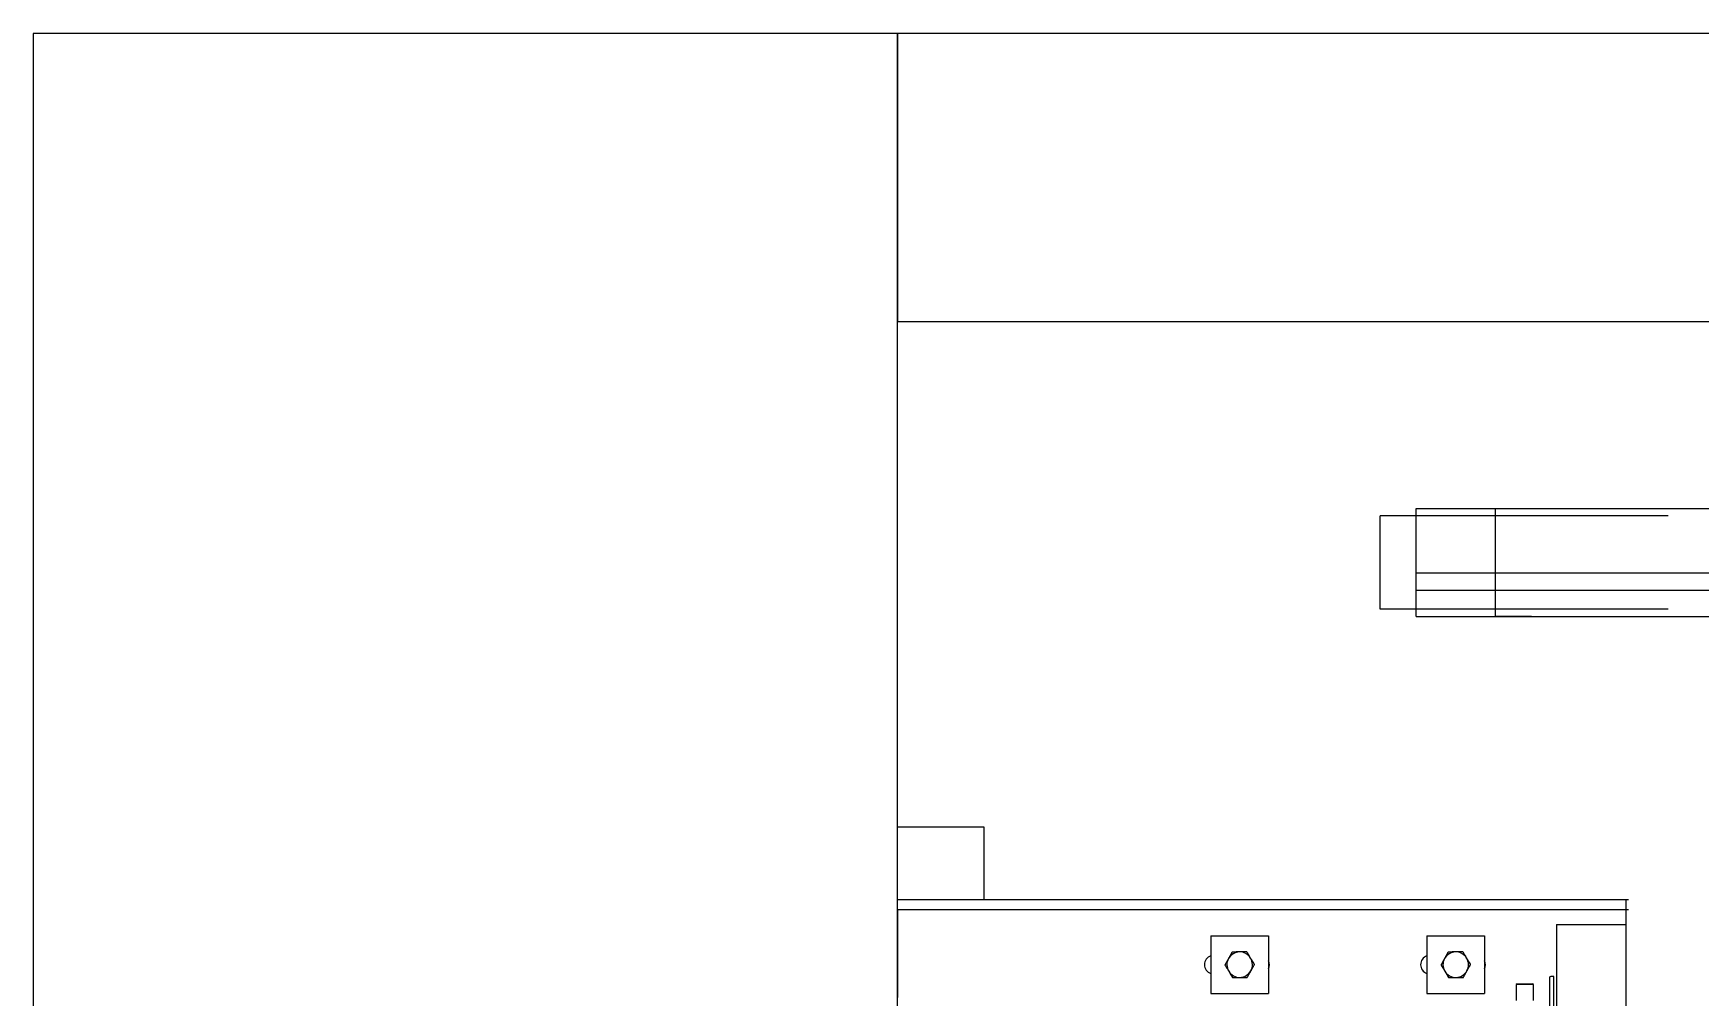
# Model space of a CAD drawing. Header units: inches. Extents: x 115261 to 122061, y 106823 to 110024.
# Drawn here: x 115261 to 116418, y 109354 to 110024 of the extents above; entities that cross this region are included whole.
import ezdxf

# ---------------------------------------------------------------- set-up
doc = ezdxf.new("R2010")
doc.units = ezdxf.units.IN
doc.header["$MEASUREMENT"] = 0
doc.layers.add('freecads.com', color=7, linetype='Continuous')

msp = doc.modelspace()

# ---------------------------------------------------------------- linework, layer by layer
at = {"layer": 'freecads.com'}
for p, q in [((115860.6, 110024), (115260.6, 110024)), ((115260.6, 110024), (115260.6, 108024)), ((115860.6, 108024), (115860.6, 110024)), ((121460.6, 110024), (115860.6, 110024)), ((115860.6, 110024), (115860.6, 109824)), ((115860.6, 109824), (121460.6, 109824)), ((116395.6, 109689), (116195.6, 109689)), ((116195.6, 109624), (116195.6, 109689)), ((116220.6, 109619), (116220.6, 109694)), ((116220.6, 109694), (118420.6, 109694)), ((116275.6, 109619), (116275.6, 109694)), ((116275.6, 109694), (116300.6, 109694)), ((116757.1, 109649), (116220.6, 109649)), ((116757.1, 109637), (116220.6, 109637)), ((116395.6, 109624), (116195.6, 109624)), ((116220.6, 109619), (118420.6, 109619)), ((116300.6, 109619), (116275.6, 109619)), ((115860.6, 109301.4), (115860.6, 109472.9)), ((115860.6, 109472.9), (115920.6, 109472.9)), ((115920.6, 109472.9), (115920.6, 109422.2)), ((116368.1, 109422.2), (115860.6, 109422.2)), ((116366.1, 109422.2), (116366.1, 109417.5)), ((115860.6, 109415.2), (115860.6, 109407.2)), ((116368.1, 109415.2), (115860.6, 109415.2)), ((115860.6, 109407.2), (115860.6, 109354.5)), ((116366.1, 109417.5), (116366.1, 109415.2)), ((116366.1, 109415.2), (116366.1, 109407.2)), ((116366.1, 109407.2), (116366.1, 109354.5)), ((116078.1, 109397.2), (116078.1, 109357.2)), ((116078.1, 109397.2), (116118.1, 109397.2)), ((116118.1, 109397.2), (116118.1, 109357.2)), ((116228.1, 109397.2), (116228.1, 109357.2)), ((116228.1, 109397.2), (116268.1, 109397.2)), ((116268.1, 109397.2), (116268.1, 109357.2)), ((116318.1, 109405.2), (116366.1, 109405.2)), ((116318.1, 109405), (116318.1, 108143)), ((116366.1, 109405), (116366.1, 108141)), ((116290.7, 109364), (116290.1, 109363.4)), ((116296.1, 109363.4), (116290.1, 109363.4)), ((116290.1, 109363.4), (116290.1, 109352.4)), ((116290.7, 109364), (116296.1, 109364)), ((116296.1, 109364), (116301.5, 109364)), ((116302.1, 109363.4), (116296.1, 109363.4)), ((116302.1, 109363.4), (116301.5, 109364)), ((116302.1, 109352.4), (116302.1, 109363.4)), ((116313.1, 109368), (116313.1, 109337)), ((116316.1, 109369), (116314.1, 109369)), ((116316.1, 109329), (116316.1, 109369)), ((116078.1, 109357.2), (116118.1, 109357.2)), ((116228.1, 109357.2), (116268.1, 109357.2))]:
    msp.add_line(p, q, dxfattribs=at)
for centre, radius, start, end in [((116098.1, 109377.2), 8.86, 91.2654, 151.2654), ((116098.1, 109377.2), 8.87, 31.2654, 91.2654), ((116248.1, 109377.2), 8.86, 91.2654, 151.2654), ((116248.1, 109377.2), 8.87, 31.2654, 91.2654), ((116080.2, 109377.2), 6.5, 108.8491, 251.1509), ((116098.1, 109377.2), 8.86, 151.2654, 211.2654), ((116098.1, 109377.2), 8.87, 211.2654, 271.2654), ((116098.1, 109377.2), 8.86, 271.2654, 331.2654), ((116098.1, 109377.2), 8.86, 331.2654, 31.2654), ((116112.2, 109377.2), 6.5, 335.1884, 24.8116), ((116230.2, 109377.2), 6.5, 108.8491, 251.1509), ((116248.1, 109377.2), 8.86, 151.2654, 211.2654), ((116248.1, 109377.2), 8.87, 211.2654, 271.2654), ((116248.1, 109377.2), 8.86, 271.2654, 331.2654), ((116248.1, 109377.2), 8.86, 331.2654, 31.2654), ((116262.2, 109377.2), 6.5, 335.1884, 24.8116), ((116314.1, 109368), 1, 90, 180)]:
    msp.add_arc(centre, radius, start, end, dxfattribs=at)
for points in [[(116092.8, 109385.9), (116090.3, 109381.4)], [(116097.9, 109386.1), (116092.8, 109385.9)], [(116103, 109386.2), (116097.9, 109386.1)], [(116242.8, 109385.9), (116240.3, 109381.4)], [(116247.9, 109386.1), (116242.8, 109385.9)], [(116253, 109386.2), (116247.9, 109386.1)], [(116090.3, 109381.4), (116087.9, 109377)], [(116103.4, 109368.4), (116105.9, 109372.9)], [(116105.9, 109372.9), (116108.4, 109377.4)], [(116240.3, 109381.4), (116237.9, 109377)], [(116253.4, 109368.4), (116255.9, 109372.9)], [(116255.9, 109372.9), (116258.4, 109377.4)], [(116093.2, 109368.2), (116098.3, 109368.3)], [(116098.3, 109368.3), (116103.4, 109368.4)], [(116243.2, 109368.2), (116248.3, 109368.3)], [(116248.3, 109368.3), (116253.4, 109368.4)]]:
    msp.add_open_spline(points, degree=1, dxfattribs=at)
for points, knots in [([(116105.7, 109381.8), (116105, 109382.9), (116104.1, 109384.4), (116103.3, 109385.8), (116103, 109386.2)], [0, 0, 0, 0, 0.746931, 1, 1, 1, 1]), ([(116255.7, 109381.8), (116255, 109382.9), (116254.1, 109384.4), (116253.3, 109385.8), (116253, 109386.2)], [0, 0, 0, 0, 0.746931, 1, 1, 1, 1]), ([(116087.9, 109377), (116088.1, 109376.6), (116089, 109375.2), (116089.9, 109373.7), (116090.5, 109372.6)], [0, 0, 0, 0, 0.253069, 1, 1, 1, 1]), ([(116090.5, 109372.6), (116091.4, 109371.2), (116092.3, 109369.7), (116093.2, 109368.3), (116093.2, 109368.2)], [0, 0, 0, 0, 0.973007, 1, 1, 1, 1]), ([(116108.4, 109377.4), (116108.3, 109377.5), (116107.5, 109378.9), (116106.6, 109380.4), (116105.7, 109381.8)], [0, 0, 0, 0, 0.027002, 1, 1, 1, 1]), ([(116237.9, 109377), (116238.1, 109376.6), (116239, 109375.2), (116239.9, 109373.7), (116240.5, 109372.6)], [0, 0, 0, 0, 0.253066, 1, 1, 1, 1]), ([(116240.5, 109372.6), (116241.4, 109371.2), (116242.3, 109369.7), (116243.2, 109368.3), (116243.2, 109368.2)], [0, 0, 0, 0, 0.97301, 1, 1, 1, 1]), ([(116258.4, 109377.4), (116258.3, 109377.5), (116257.5, 109378.9), (116256.6, 109380.4), (116255.7, 109381.8)], [0, 0, 0, 0, 0.027002, 1, 1, 1, 1])]:
    msp.add_open_spline(points, degree=3, knots=knots, dxfattribs=at)

doc.saveas('drawing.dxf')
